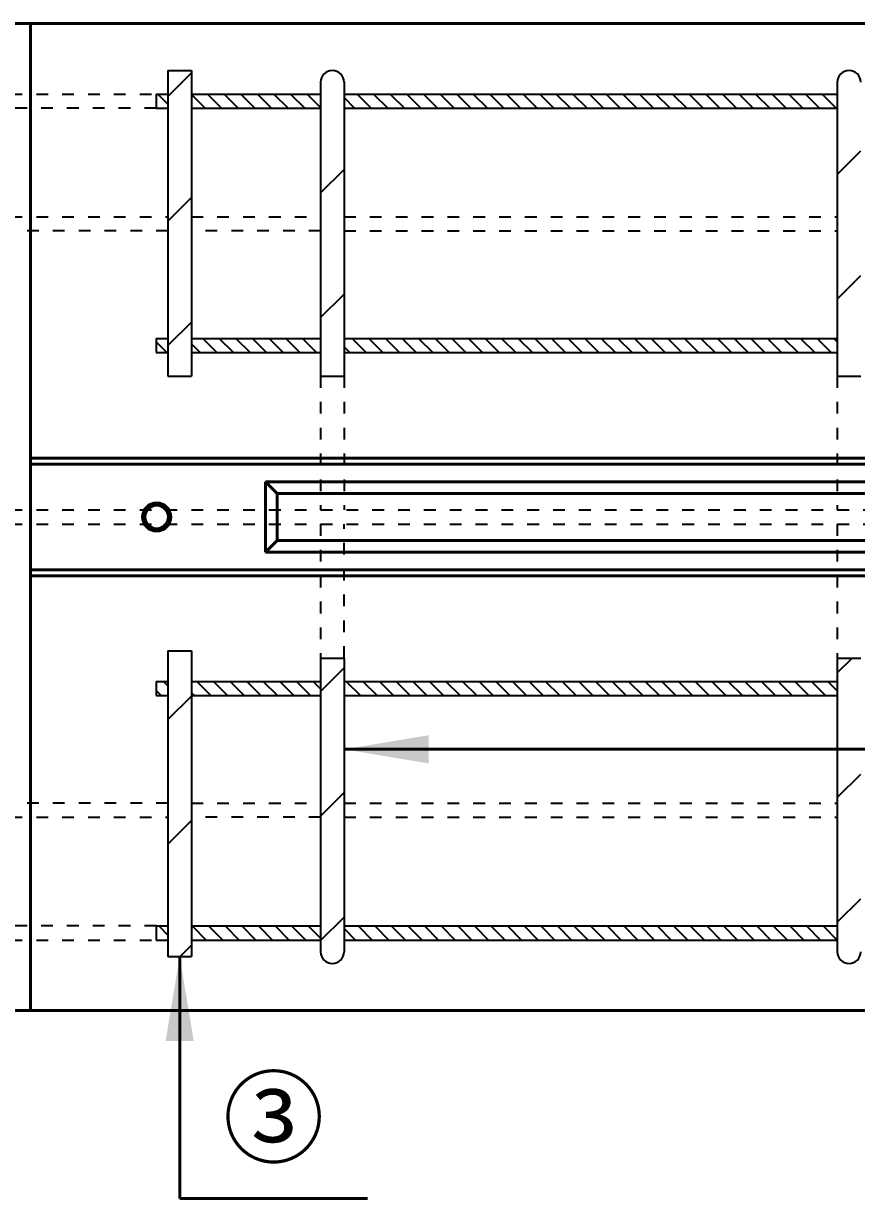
# Model space of a CAD drawing. Units: millimetres, scale not verified. Extents: x 100 to 4105, y 100 to 2870.
# Drawn here: x 3193 to 3547, y 1937 to 2437 of the extents above; entities that cross this region are included whole.
import ezdxf
from ezdxf.enums import TextEntityAlignment as Align

# ---------------------------------------------------------------- set-up
doc = ezdxf.new("R2010")
doc.units = ezdxf.units.MM
doc.header["$LTSCALE"] = 5
doc.linetypes.add('USER1', pattern=[2.2, 1, -1.2])
doc.layers.add('V-nasSTD', color=7, linetype='Continuous', lineweight=50)
doc.styles.add('ＭＳ ゴシック', font='')
doc.styles.get('ＭＳ ゴシック').set_extended_font_data('MS Gothic')

msp = doc.modelspace()

# ---------------------------------------------------------------- hatches: boundary and pattern name
at = {"layer": 'V-nasSTD'}
for points in [[(3365.076, 2133.983), (3329.076, 2127.983), (3365.076, 2121.983)], [(3265.076, 2003.841), (3259.076, 2039.841), (3253.076, 2003.841)]]:
    msp.add_hatch(color=256, dxfattribs=at).paths.add_polyline_path(points)

# ---------------------------------------------------------------- linework, layer by layer
for p, q in [((2672.576, 2436.841), (3195.576, 2436.841)), ((3189.576, 2436.841), (3195.576, 2436.841)), ((3934.076, 2436.841), (3195.576, 2436.841)), ((3195.576, 2016.841), (3195.576, 2436.841)), ((3195.576, 2251.841), (3934.076, 2251.841)), ((3195.576, 2249.341), (3934.076, 2249.341)), ((3295.576, 2241.841), (3834.076, 2241.841)), ((3295.576, 2211.841), (3295.576, 2241.841)), ((3300.576, 2236.841), (3295.576, 2241.841)), ((3300.576, 2236.841), (3829.076, 2236.841)), ((3300.576, 2216.841), (3300.576, 2236.841)), ((3300.576, 2216.841), (3295.576, 2211.841)), ((3300.576, 2216.841), (3829.076, 2216.841)), ((3295.576, 2211.841), (3834.076, 2211.841)), ((3195.576, 2204.341), (3934.076, 2204.341)), ((3195.576, 2201.841), (3934.076, 2201.841)), ((3329.076, 2127.983), (4037.076, 2127.983)), ((3259.076, 1936.841), (3259.076, 2039.841)), ((3195.576, 2016.841), (2672.576, 2016.841)), ((3195.576, 2016.841), (3934.076, 2016.841)), ((3259.076, 1936.841), (3339.076, 1936.841))]:
    msp.add_line(p, q, dxfattribs=at)
at = {"layer": 'V-nasSTD', "lineweight": 35}
for p, q in [((3254.076, 2416.841), (3254.076, 2286.841)), ((3254.076, 2416.841), (3264.076, 2416.841)), ((3254.076, 2405.822), (3264.076, 2415.822)), ((3264.076, 2416.841), (3264.076, 2286.841)), ((3319.076, 2411.841), (3319.076, 2286.841)), ((3329.076, 2411.841), (3329.076, 2286.841)), ((3539.076, 2411.841), (3539.076, 2286.841)), ((3249.076, 2406.841), (3249.076, 2400.841)), ((3249.076, 2406.841), (3254.076, 2406.841)), ((3249.738, 2406.841), (3254.076, 2402.504)), ((3264.076, 2406.841), (3319.076, 2406.841)), ((3264.076, 2406.646), (3269.881, 2400.841)), ((3270.952, 2406.841), (3276.952, 2400.841)), ((3278.023, 2406.841), (3284.023, 2400.841)), ((3285.094, 2406.841), (3291.094, 2400.841)), ((3292.165, 2406.841), (3298.165, 2400.841)), ((3299.236, 2406.841), (3305.236, 2400.841)), ((3306.307, 2406.841), (3312.307, 2400.841)), ((3313.378, 2406.841), (3319.076, 2401.143)), ((3329.076, 2406.841), (3539.076, 2406.841)), ((3329.076, 2405.286), (3333.52, 2400.841)), ((3334.591, 2406.841), (3340.591, 2400.841)), ((3341.662, 2406.841), (3347.662, 2400.841)), ((3348.733, 2406.841), (3354.733, 2400.841)), ((3355.804, 2406.841), (3361.804, 2400.841)), ((3362.876, 2406.841), (3368.876, 2400.841)), ((3369.947, 2406.841), (3375.947, 2400.841)), ((3377.018, 2406.841), (3383.018, 2400.841)), ((3384.089, 2406.841), (3390.089, 2400.841)), ((3391.16, 2406.841), (3397.16, 2400.841)), ((3398.231, 2406.841), (3404.231, 2400.841)), ((3405.302, 2406.841), (3411.302, 2400.841)), ((3412.373, 2406.841), (3418.373, 2400.841)), ((3419.444, 2406.841), (3425.444, 2400.841)), ((3426.515, 2406.841), (3432.515, 2400.841)), ((3433.586, 2406.841), (3439.586, 2400.841)), ((3440.657, 2406.841), (3446.657, 2400.841)), ((3447.728, 2406.841), (3453.728, 2400.841)), ((3454.799, 2406.841), (3460.799, 2400.841)), ((3461.871, 2406.841), (3467.871, 2400.841)), ((3468.942, 2406.841), (3474.942, 2400.841)), ((3476.013, 2406.841), (3482.013, 2400.841)), ((3483.084, 2406.841), (3489.084, 2400.841)), ((3490.155, 2406.841), (3496.155, 2400.841)), ((3497.226, 2406.841), (3503.226, 2400.841)), ((3504.297, 2406.841), (3510.297, 2400.841)), ((3511.368, 2406.841), (3517.368, 2400.841)), ((3518.439, 2406.841), (3524.439, 2400.841)), ((3525.51, 2406.841), (3531.51, 2400.841)), ((3532.581, 2406.841), (3538.581, 2400.841)), ((3249.076, 2400.841), (3254.076, 2400.841)), ((3264.076, 2400.841), (3319.076, 2400.841)), ((3329.076, 2400.841), (3539.076, 2400.841)), ((3539.076, 2372.624), (3549.076, 2382.624)), ((3319.076, 2364.756), (3329.076, 2374.756)), ((3254.076, 2352.789), (3264.076, 2362.789)), ((3539.076, 2319.591), (3549.076, 2329.591)), ((3319.076, 2311.723), (3329.076, 2321.723)), ((3254.076, 2299.756), (3264.076, 2309.756)), ((3249.076, 2302.841), (3249.076, 2296.841)), ((3249.076, 2302.841), (3254.076, 2302.841)), ((3249.076, 2301.438), (3253.672, 2296.841)), ((3264.076, 2302.841), (3319.076, 2302.841)), ((3264.076, 2300.58), (3267.815, 2296.841)), ((3268.886, 2302.841), (3274.886, 2296.841)), ((3275.957, 2302.841), (3281.957, 2296.841)), ((3283.028, 2302.841), (3289.028, 2296.841)), ((3290.099, 2302.841), (3296.099, 2296.841)), ((3297.17, 2302.841), (3303.17, 2296.841)), ((3304.241, 2302.841), (3310.241, 2296.841)), ((3311.312, 2302.841), (3317.312, 2296.841)), ((3329.076, 2302.841), (3539.076, 2302.841)), ((3332.525, 2302.841), (3338.525, 2296.841)), ((3339.596, 2302.841), (3345.596, 2296.841)), ((3346.667, 2302.841), (3352.667, 2296.841)), ((3353.738, 2302.841), (3359.738, 2296.841)), ((3360.81, 2302.841), (3366.81, 2296.841)), ((3367.881, 2302.841), (3373.881, 2296.841)), ((3374.952, 2302.841), (3380.952, 2296.841)), ((3382.023, 2302.841), (3388.023, 2296.841)), ((3389.094, 2302.841), (3395.094, 2296.841)), ((3396.165, 2302.841), (3402.165, 2296.841)), ((3403.236, 2302.841), (3409.236, 2296.841)), ((3410.307, 2302.841), (3416.307, 2296.841)), ((3417.378, 2302.841), (3423.378, 2296.841)), ((3424.449, 2302.841), (3430.449, 2296.841)), ((3431.52, 2302.841), (3437.52, 2296.841)), ((3438.591, 2302.841), (3444.591, 2296.841)), ((3445.662, 2302.841), (3451.662, 2296.841)), ((3452.733, 2302.841), (3458.733, 2296.841)), ((3459.804, 2302.841), (3465.804, 2296.841)), ((3466.876, 2302.841), (3472.876, 2296.841)), ((3473.947, 2302.841), (3479.947, 2296.841)), ((3481.018, 2302.841), (3487.018, 2296.841)), ((3488.089, 2302.841), (3494.089, 2296.841)), ((3495.16, 2302.841), (3501.16, 2296.841)), ((3502.231, 2302.841), (3508.231, 2296.841)), ((3509.302, 2302.841), (3515.302, 2296.841)), ((3516.373, 2302.841), (3522.373, 2296.841)), ((3523.444, 2302.841), (3529.444, 2296.841)), ((3530.515, 2302.841), (3536.515, 2296.841)), ((3537.586, 2302.841), (3539.076, 2301.352)), ((3249.076, 2296.841), (3254.076, 2296.841)), ((3264.076, 2296.841), (3319.076, 2296.841)), ((3329.076, 2299.22), (3331.454, 2296.841)), ((3329.076, 2296.841), (3539.076, 2296.841)), ((3254.076, 2286.841), (3264.076, 2286.841)), ((3319.076, 2286.841), (3329.076, 2286.841)), ((3539.076, 2286.841), (3549.076, 2286.841)), ((3254.076, 2169.841), (3254.076, 2039.841)), ((3254.076, 2169.841), (3264.076, 2169.841)), ((3264.076, 2169.841), (3264.076, 2039.841)), ((3319.076, 2166.841), (3319.076, 2041.841)), ((3319.076, 2166.841), (3329.076, 2166.841)), ((3329.076, 2166.841), (3329.076, 2041.841)), ((3539.076, 2166.841), (3539.076, 2041.841)), ((3539.076, 2166.841), (3549.076, 2166.841)), ((3539.076, 2160.492), (3545.425, 2166.841)), ((3319.076, 2152.624), (3329.076, 2162.624)), ((3249.076, 2156.841), (3249.076, 2150.841)), ((3249.076, 2156.841), (3254.076, 2156.841)), ((3252.251, 2156.841), (3254.076, 2155.016)), ((3264.076, 2156.841), (3319.076, 2156.841)), ((3266.393, 2156.841), (3272.393, 2150.841)), ((3273.464, 2156.841), (3279.464, 2150.841)), ((3280.535, 2156.841), (3286.535, 2150.841)), ((3287.606, 2156.841), (3293.606, 2150.841)), ((3294.678, 2156.841), (3300.678, 2150.841)), ((3301.749, 2156.841), (3307.749, 2150.841)), ((3308.82, 2156.841), (3314.82, 2150.841)), ((3315.891, 2156.841), (3319.076, 2153.656)), ((3329.076, 2156.841), (3539.076, 2156.841)), ((3330.033, 2156.841), (3336.033, 2150.841)), ((3337.104, 2156.841), (3343.104, 2150.841)), ((3344.175, 2156.841), (3350.175, 2150.841)), ((3351.246, 2156.841), (3357.246, 2150.841)), ((3358.317, 2156.841), (3364.317, 2150.841)), ((3365.388, 2156.841), (3371.388, 2150.841)), ((3372.459, 2156.841), (3378.459, 2150.841)), ((3379.53, 2156.841), (3385.53, 2150.841)), ((3386.601, 2156.841), (3392.601, 2150.841)), ((3393.672, 2156.841), (3399.672, 2150.841)), ((3400.744, 2156.841), (3406.744, 2150.841)), ((3407.815, 2156.841), (3413.815, 2150.841)), ((3414.886, 2156.841), (3420.886, 2150.841)), ((3421.957, 2156.841), (3427.957, 2150.841)), ((3429.028, 2156.841), (3435.028, 2150.841)), ((3436.099, 2156.841), (3442.099, 2150.841)), ((3443.17, 2156.841), (3449.17, 2150.841)), ((3450.241, 2156.841), (3456.241, 2150.841)), ((3457.312, 2156.841), (3463.312, 2150.841)), ((3464.383, 2156.841), (3470.383, 2150.841)), ((3471.454, 2156.841), (3477.454, 2150.841)), ((3478.525, 2156.841), (3484.525, 2150.841)), ((3485.596, 2156.841), (3491.596, 2150.841)), ((3492.667, 2156.841), (3498.667, 2150.841)), ((3499.738, 2156.841), (3505.738, 2150.841)), ((3506.81, 2156.841), (3512.81, 2150.841)), ((3513.881, 2156.841), (3519.881, 2150.841)), ((3520.952, 2156.841), (3526.952, 2150.841)), ((3528.023, 2156.841), (3534.023, 2150.841)), ((3535.094, 2156.841), (3539.076, 2152.859)), ((3249.076, 2152.945), (3251.18, 2150.841)), ((3249.076, 2150.841), (3254.076, 2150.841)), ((3254.076, 2140.657), (3264.076, 2150.657)), ((3264.076, 2152.088), (3265.322, 2150.841)), ((3264.076, 2150.841), (3319.076, 2150.841)), ((3329.076, 2150.841), (3539.076, 2150.841)), ((3539.076, 2107.459), (3549.076, 2117.459)), ((3319.076, 2099.591), (3329.076, 2109.591)), ((3254.076, 2087.624), (3264.076, 2097.624)), ((3539.076, 2054.426), (3549.076, 2064.426)), ((3319.076, 2046.558), (3329.076, 2056.558)), ((3249.076, 2052.841), (3249.076, 2046.841)), ((3249.076, 2052.841), (3254.076, 2052.841)), ((3250.185, 2052.841), (3254.076, 2048.95)), ((3264.076, 2052.841), (3319.076, 2052.841)), ((3264.327, 2052.841), (3270.327, 2046.841)), ((3271.398, 2052.841), (3277.398, 2046.841)), ((3278.469, 2052.841), (3284.469, 2046.841)), ((3285.54, 2052.841), (3291.54, 2046.841)), ((3292.611, 2052.841), (3298.611, 2046.841)), ((3299.683, 2052.841), (3305.683, 2046.841)), ((3306.754, 2052.841), (3312.754, 2046.841)), ((3313.825, 2052.841), (3319.076, 2047.59)), ((3329.076, 2052.841), (3539.076, 2052.841)), ((3329.076, 2051.732), (3333.967, 2046.841)), ((3335.038, 2052.841), (3341.038, 2046.841)), ((3342.109, 2052.841), (3348.109, 2046.841)), ((3349.18, 2052.841), (3355.18, 2046.841)), ((3356.251, 2052.841), (3362.251, 2046.841)), ((3363.322, 2052.841), (3369.322, 2046.841)), ((3370.393, 2052.841), (3376.393, 2046.841)), ((3377.464, 2052.841), (3383.464, 2046.841)), ((3384.535, 2052.841), (3390.535, 2046.841)), ((3391.606, 2052.841), (3397.606, 2046.841)), ((3398.678, 2052.841), (3404.678, 2046.841)), ((3405.749, 2052.841), (3411.749, 2046.841)), ((3412.82, 2052.841), (3418.82, 2046.841)), ((3419.891, 2052.841), (3425.891, 2046.841)), ((3426.962, 2052.841), (3432.962, 2046.841)), ((3434.033, 2052.841), (3440.033, 2046.841)), ((3441.104, 2052.841), (3447.104, 2046.841)), ((3448.175, 2052.841), (3454.175, 2046.841)), ((3455.246, 2052.841), (3461.246, 2046.841)), ((3462.317, 2052.841), (3468.317, 2046.841)), ((3469.388, 2052.841), (3475.388, 2046.841)), ((3476.459, 2052.841), (3482.459, 2046.841)), ((3483.53, 2052.841), (3489.53, 2046.841)), ((3490.601, 2052.841), (3496.601, 2046.841)), ((3497.672, 2052.841), (3503.672, 2046.841)), ((3504.744, 2052.841), (3510.744, 2046.841)), ((3511.815, 2052.841), (3517.815, 2046.841)), ((3518.886, 2052.841), (3524.886, 2046.841)), ((3525.957, 2052.841), (3531.957, 2046.841)), ((3533.028, 2052.841), (3539.028, 2046.841)), ((3249.076, 2046.879), (3249.114, 2046.841)), ((3249.076, 2046.841), (3254.076, 2046.841)), ((3264.076, 2046.841), (3319.076, 2046.841)), ((3329.076, 2046.841), (3539.076, 2046.841)), ((3259.326, 2039.841), (3264.076, 2044.591)), ((3254.076, 2039.841), (3264.076, 2039.841))]:
    msp.add_line(p, q, dxfattribs=at)
at = {"layer": 'V-nasSTD', "linetype": 'USER1', "lineweight": 35}
for p, q in [((2934.076, 2406.841), (3249.076, 2406.841)), ((3249.076, 2400.841), (2934.076, 2400.841)), ((2934.076, 2354.556), (3254.076, 2354.556)), ((3264.076, 2354.556), (3319.076, 2354.556)), ((3329.076, 2354.556), (3539.076, 2354.556)), ((3254.076, 2348.556), (2934.076, 2348.556)), ((3319.076, 2348.556), (3264.076, 2348.556)), ((3329.076, 2348.556), (3539.076, 2348.556)), ((3319.076, 2286.841), (3319.076, 2229.841)), ((3329.076, 2286.841), (3329.076, 2229.841)), ((3539.076, 2286.841), (3539.076, 2229.841)), ((2934.076, 2229.841), (3909.076, 2229.841)), ((2934.076, 2223.841), (3909.076, 2223.841)), ((3319.076, 2223.841), (3319.076, 2166.841)), ((3329.076, 2166.841), (3329.076, 2223.841)), ((3539.076, 2223.841), (3539.076, 2166.841)), ((3254.076, 2105.126), (2934.076, 2105.126)), ((3264.076, 2105.126), (3319.076, 2105.126)), ((3329.076, 2105.126), (3539.076, 2105.126)), ((2934.076, 2099.126), (3254.076, 2099.126)), ((3319.076, 2099.126), (3264.076, 2099.126)), ((3329.076, 2099.126), (3539.076, 2099.126)), ((3249.076, 2052.841), (2934.076, 2052.841)), ((2934.076, 2046.841), (3249.076, 2046.841))]:
    msp.add_line(p, q, dxfattribs=at)
at = {"layer": 'V-nasSTD'}
for radius in [6, 5]:
    msp.add_circle((3249.276, 2226.841), radius, dxfattribs=at)
at = {"layer": 'V-nasSTD', "lineweight": 35}
for centre, start, end in [((3324.076, 2411.841), 0, 180), ((3544.076, 2411.841), 0, 180), ((3324.076, 2041.841), 180, 0), ((3544.076, 2041.841), 180, 0)]:
    msp.add_arc(centre, 5, start, end, dxfattribs=at)

# ---------------------------------------------------------------- texts
at = {"layer": 'V-nasSTD', "style": 'ＭＳ ゴシック'}
msp.add_text('③', height=31.67, dxfattribs=at).set_placement((3277.476, 1987.041), align=Align.TOP_LEFT)

doc.saveas('drawing.dxf')
